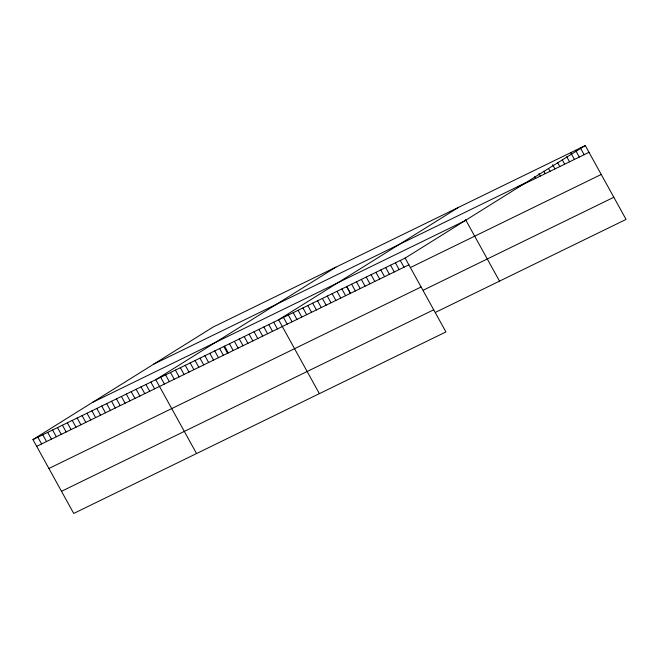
<?xml version="1.0" encoding="UTF-8"?>
<svg xmlns="http://www.w3.org/2000/svg" width="659" height="659" viewBox="0 0 659 659"><rect width="100%" height="100%" fill="white"/><g stroke="black" fill="none" stroke-linecap="round" stroke-linejoin="round"><path stroke-width="0.99" d="M585.274 145.557L405.153 258.081L445.921 331.938L73.726 513.443L32.95 439.586L213.079 327.062L585.274 145.557L626.05 219.414L435.632 312.275M335.909 267.167L155.779 379.691L196.547 453.549M458.73 207.272L278.6 319.788L319.376 393.645M153.638 364.196L525.833 182.691M517.628 187.131L589.014 152.32M92.392 402.451L464.595 220.946M32.95 439.586L405.153 258.081M36.682 446.349L408.885 264.836M410.821 267.323L601.23 174.462M48.906 468.483L421.101 286.978M423.407 290.133L613.826 197.272M61.501 491.301L433.696 309.796M580.414 147.929L584.146 154.692M575.546 150.301L579.277 157.064M570.678 152.682L574.409 159.437M566.74 156.743L569.541 161.817M562.341 159.964L564.672 164.19M557.473 162.336L559.804 166.562M552.604 164.709L554.944 168.935M548.675 168.77L550.076 171.307M543.807 171.142L545.207 173.679M538.938 173.523L540.339 176.052M534.54 176.736L535.47 178.424M465.518 219.571L499.506 281.129M400.285 260.453L404.016 267.216M395.416 262.826L399.148 269.589M390.548 265.198L394.28 271.961M385.68 267.57L389.411 274.333M380.811 269.943L384.543 276.706M375.943 272.315L379.675 279.078M371.075 274.696L374.814 281.451M366.215 277.068L369.946 283.823M361.346 279.441L365.078 286.204M356.478 281.813L360.209 288.576M351.609 284.186L355.341 290.948M346.741 286.558L350.473 293.321M346.626 286.583L350.547 293.7M341.873 288.93L345.604 295.693M337.004 291.311L340.744 298.066M332.144 293.683L335.876 300.438M327.276 296.056L331.007 302.819M322.408 298.428L326.139 305.191M317.539 300.801L321.271 307.564M312.671 303.173L316.402 309.936M307.802 305.545L311.534 312.308M302.934 307.926L306.674 314.681M298.074 310.298L301.806 317.053M293.206 312.671L296.937 319.434M288.337 315.043L292.069 321.806M283.469 317.416L287.2 324.179M273.691 322.185L277.423 328.948M268.773 324.582L272.505 331.345M263.864 326.979L267.595 333.742M258.946 329.376L262.686 336.131M254.036 331.765L257.768 338.528M249.127 334.162L252.858 340.925M244.209 336.56L247.941 343.323M239.299 338.957L243.031 345.72M234.382 341.354L238.113 348.117M229.472 343.751L233.204 350.514M224.554 346.148L228.294 352.903M223.796 346.477L227.726 353.595M219.645 348.537L223.376 355.3M214.735 350.934L218.467 357.697M209.817 353.331L213.549 360.094M204.908 355.728L208.639 362.491M199.99 358.125L203.722 364.888M195.08 360.522L198.812 367.277M190.171 362.92L193.903 369.674M185.253 365.308L188.985 372.071M180.344 367.706L184.075 374.469M175.426 370.103L179.157 376.866M170.516 372.5L174.248 379.263M165.598 374.897L169.33 381.66M160.689 377.294L164.421 384.049M150.862 382.08L154.593 388.843M145.952 384.477L149.684 391.24M141.034 386.874L144.766 393.637M136.125 389.271L139.856 396.034M131.207 391.668L134.947 398.431M126.297 394.066L130.029 400.82M121.388 396.454L125.119 403.217M116.47 398.852L120.202 405.614M111.56 401.249L115.292 408.012M106.643 403.646L110.374 410.409M101.733 406.043L105.465 412.806M96.815 408.44L100.555 415.195M91.906 410.837L95.637 417.592M86.996 413.226L90.728 419.989M82.078 415.623L85.81 422.386M77.169 418.02L80.9 424.783M72.251 420.417L75.983 427.18M67.342 422.814L71.073 429.577M62.432 425.212L66.164 431.966M57.514 427.609L61.246 434.363M52.605 429.998L56.336 436.76M47.687 432.395L51.418 439.158M42.777 434.792L46.509 441.555M37.86 437.189L41.599 443.952"/></g></svg>
